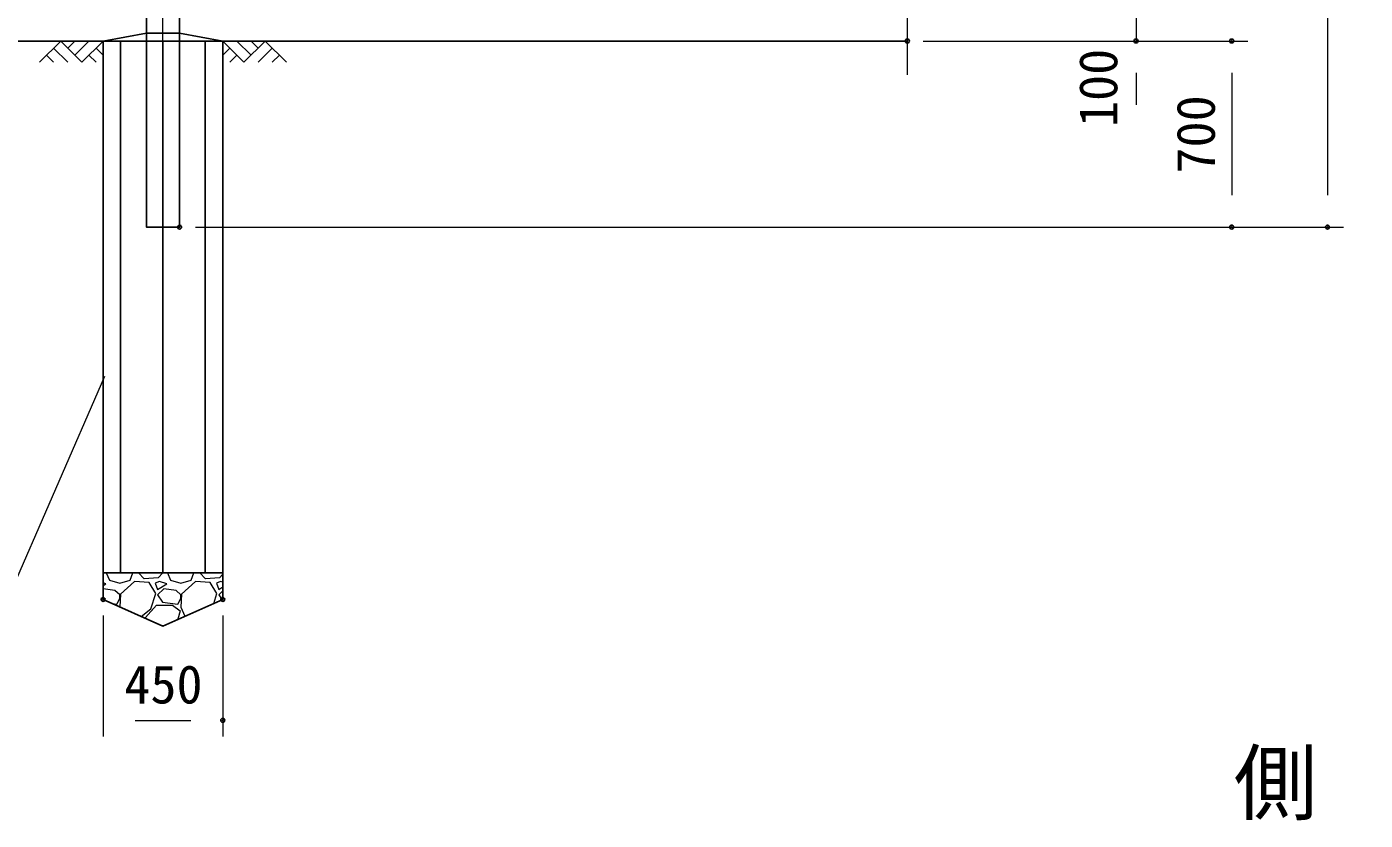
# Model space of a CAD drawing. Units: millimetres, scale not verified. Extents: x -12599 to 12601, y -8909 to 8911.
# Drawn here: x -1256 to 3778, y -2918 to 66 of the extents above; entities that cross this region are included whole.
import ezdxf
from ezdxf.enums import TextEntityAlignment as Align

# ---------------------------------------------------------------- set-up
doc = ezdxf.new("R2010")
doc.units = ezdxf.units.MM
doc.header["$LTSCALE"] = 30
doc.header["$PDMODE"] = 32
doc.header["$PDSIZE"] = 15
doc.linetypes.add('USER1', pattern=[50.8, 31.75, -6.35, 6.35, -6.35])
for name, color, linetype, lineweight in [('0-0_D-BMK', 2, 'USER1', 13), ('0-1_D-STR1', 1, 'Continuous', 25), ('0-3_D-BGD', 7, 'Continuous', 25), ('0-4_D-STR4', 7, 'Continuous', 25), ('0-5_D-DCR-HCH', 7, 'Continuous', 13), ('0-6_D-STR-DIM', 7, 'Continuous', 13), ('0-9_D-STR-TXT', 7, 'Continuous', 13)]:
    doc.layers.add(name, color=color, linetype=linetype, lineweight=lineweight)
doc.layers.add('0-8_Defpoints', color=8, linetype='Continuous')
doc.layers.add('0-A_D-TTL-TXT', color=7, linetype='Continuous')
doc.styles.add('ＭＳ ゴシック', font='')
doc.styles.get('ＭＳ ゴシック').set_extended_font_data('MS Gothic')

msp = doc.modelspace()

# ---------------------------------------------------------------- linework, layer by layer
at = {"layer": '0-0_D-BMK'}
msp.add_line((-743.97, -738.34), (-743.97, 5163.66), dxfattribs=at)
at = {"layer": '0-1_D-STR1'}
msp.add_lwpolyline([(-681.47, 5112.66), (-806.47, 5112.66), (-806.47, -687.34), (-681.47, -687.34)], close=True, dxfattribs=at)
at = {"layer": '0-3_D-BGD'}
for p, q in [((2056.03, 12.66), (-11543.97, 12.66)), ((-518.97, -1987.34), (-968.97, -1987.34))]:
    msp.add_line(p, q, dxfattribs=at)
at = {"layer": '0-4_D-STR4'}
for p, q in [((-968.97, -2087.34), (-968.97, 12.66)), ((-903.07, 12.66), (-903.07, -1987.34)), ((-743.97, 12.66), (-743.97, -1987.34)), ((-584.88, 12.66), (-584.88, -1987.34)), ((-518.97, -2087.34), (-518.97, 12.66))]:
    msp.add_line(p, q, dxfattribs=at)
for points in [[(-968.97, 12.66), (-806.47, 42.66), (-681.47, 42.66), (-518.97, 12.66)], [(-968.97, -2087.34), (-743.97, -2187.34), (-518.97, -2087.34)]]:
    msp.add_lwpolyline(points, dxfattribs=at)
at = {"layer": '0-5_D-DCR-HCH'}
for p, q in [((-1128.61, 12.66), (-1208.43, -67.16)), ((-1128.61, 12.66), (-1048.79, -67.16)), ((-1102, -13.95), (-1075.4, 12.66)), ((-1075.4, -40.55), (-1022.19, 12.66)), ((-1048.79, -67.16), (-968.97, 12.66)), ((-439.16, -67.16), (-518.97, 12.66)), ((-412.55, -40.55), (-465.76, 12.66)), ((-359.34, 12.66), (-439.16, -67.16)), ((-385.81, -14.09), (-412.55, 12.66)), ((-359.34, 12.66), (-279.52, -67.16)), ((-1181.82, -40.55), (-1155.09, -67.16)), ((-1155.22, -13.95), (-1101.76, -67.16)), ((-1022.19, -40.55), (-995.46, -67.16)), ((-995.58, -13.95), (-968.97, -40.43)), ((-492.37, -13.95), (-518.97, -40.43)), ((-465.76, -40.55), (-492.49, -67.16)), ((-332.73, -13.95), (-386.19, -67.16)), ((-306.13, -40.55), (-332.85, -67.16)), ((-957.37, -1987.34), (-945.56, -2014.9)), ((-867.36, -2014.9), (-857.52, -1987.34)), ((-814.46, -2010.3), (-835.51, -1987.34)), ((-761.56, -2005.7), (-814.46, -2010.3)), ((-745.04, -1987.34), (-761.56, -2005.7)), ((-727.37, -1987.34), (-715.56, -2014.9)), ((-637.36, -2014.9), (-627.52, -1987.34)), ((-584.46, -2010.3), (-605.51, -1987.34)), ((-531.56, -2005.7), (-584.46, -2010.3)), ((-518.97, -1991.71), (-531.56, -2005.7)), ((-959.36, -2028.7), (-968.97, -2025.49)), ((-968.97, -2034.46), (-959.36, -2028.7)), ((-924.86, -2054), (-968.97, -2047.38)), ((-945.56, -2014.9), (-906.46, -2026.4)), ((-906.46, -2070.1), (-924.86, -2054)), ((-906.46, -2026.4), (-867.36, -2014.9)), ((-851.26, -2019.5), (-904.16, -2067.8)), ((-796.06, -2024.1), (-851.26, -2019.5)), ((-770.76, -2065.5), (-796.06, -2024.1)), ((-756.96, -2019.5), (-773.06, -2026.4)), ((-773.06, -2026.4), (-763.86, -2049.4)), ((-763.86, -2049.4), (-729.36, -2028.7)), ((-740.86, -2047.1), (-763.86, -2070.1)), ((-729.36, -2028.7), (-756.96, -2019.5)), ((-694.86, -2054), (-740.86, -2047.1)), ((-715.56, -2014.9), (-676.46, -2026.4)), ((-676.46, -2070.1), (-694.86, -2054)), ((-676.46, -2026.4), (-637.36, -2014.9)), ((-621.26, -2019.5), (-674.16, -2067.8)), ((-566.06, -2024.1), (-621.26, -2019.5)), ((-540.76, -2065.5), (-566.06, -2024.1)), ((-526.96, -2019.5), (-543.06, -2026.4)), ((-543.06, -2026.4), (-533.86, -2049.4)), ((-533.86, -2049.4), (-518.97, -2040.46)), ((-518.97, -2055.21), (-533.86, -2070.1)), ((-518.97, -2022.16), (-526.96, -2019.5)), ((-934.66, -2102.59), (-917.96, -2104.6)), ((-917.96, -2104.6), (-906.46, -2083.9)), ((-906.46, -2083.9), (-906.46, -2070.1)), ((-904.16, -2067.8), (-906.42, -2115.14)), ((-809.86, -2155.2), (-768.46, -2109.2)), ((-789.16, -2123), (-770.76, -2065.5)), ((-768.46, -2109.2), (-708.66, -2109.2)), ((-763.86, -2070.1), (-745.46, -2097.7)), ((-745.46, -2097.7), (-687.96, -2104.6)), ((-708.66, -2109.2), (-678.76, -2129.9)), ((-687.96, -2104.6), (-676.46, -2083.9)), ((-674.16, -2067.8), (-676.46, -2116.1)), ((-676.46, -2083.9), (-676.46, -2070.1)), ((-552.53, -2102.25), (-540.76, -2065.5)), ((-533.86, -2070.1), (-521.59, -2088.5)), ((-825.53, -2151.1), (-789.16, -2123)), ((-807.61, -2159.06), (-809.86, -2155.2)), ((-687.96, -2162.1), (-692.38, -2164.41)), ((-678.76, -2129.9), (-687.96, -2162.1)), ((-676.46, -2116.1), (-661.84, -2150.84)), ((-742.9, -2186.87), (-745.52, -2186.66))]:
    msp.add_line(p, q, dxfattribs=at)
at = {"layer": '0-6_D-STR-DIM'}
for p, q in [((3636.03, 4992.66), (3636.03, -567.34)), ((2056.03, -114.93), (2056.03, 1061.36)), ((2916.03, 112.66), (2916.03, 12.66)), ((2116.03, 12.66), (2976.03, 12.66)), ((2116.03, 12.66), (3336.03, 12.66)), ((2116.03, 12.66), (3336.03, 12.66)), ((2916.03, -107.34), (2916.03, -227.34)), ((3276.03, -107.34), (3276.03, -567.34)), ((-621.47, -687.34), (3336.03, -687.34)), ((-621.47, -687.34), (3696.03, -687.34)), ((-968.97, -2147.34), (-968.97, -2602.21)), ((-518.97, -2147.34), (-518.97, -2602.21)), ((-848.97, -2542.21), (-638.97, -2542.21))]:
    msp.add_line(p, q, dxfattribs=at)
at = {"layer": '0-8_Defpoints'}
for p in [(2056.03, 12.66), (2916.03, 12.66), (3276.03, 12.66), (-681.47, -687.34), (3276.03, -687.34), (3636.03, -687.34), (-968.97, -2087.34), (-518.97, -2087.34), (-518.97, -2542.21)]:
    msp.add_point(p, dxfattribs=at)
at = {"layer": '0-9_D-STR-TXT'}
msp.add_lwpolyline([(-3747.87, -2095.53), (-1331.39, -2095.53), (-962.28, -1247.25)], dxfattribs=at)

# ---------------------------------------------------------------- texts
at = {"layer": '0-6_D-STR-DIM', "style": 'ＭＳ ゴシック'}
for s, p in [('100', (2888.87, -311.01)), ('700', (3255.78, -485.84))]:
    msp.add_text(s, height=144.3, rotation=90, dxfattribs=at).set_placement(p, align=Align.BOTTOM_LEFT)
msp.add_text('450', height=144.3, dxfattribs=at).set_placement((-889.47, -2521.97), align=Align.BOTTOM_LEFT)
at = {"layer": '0-A_D-TTL-TXT', "style": 'ＭＳ ゴシック'}
msp.add_text('側\u3000面\u3000図', height=230.9, dxfattribs=at).set_placement((3283.32, -2961.35), align=Align.BOTTOM_LEFT)

doc.saveas('drawing.dxf')
